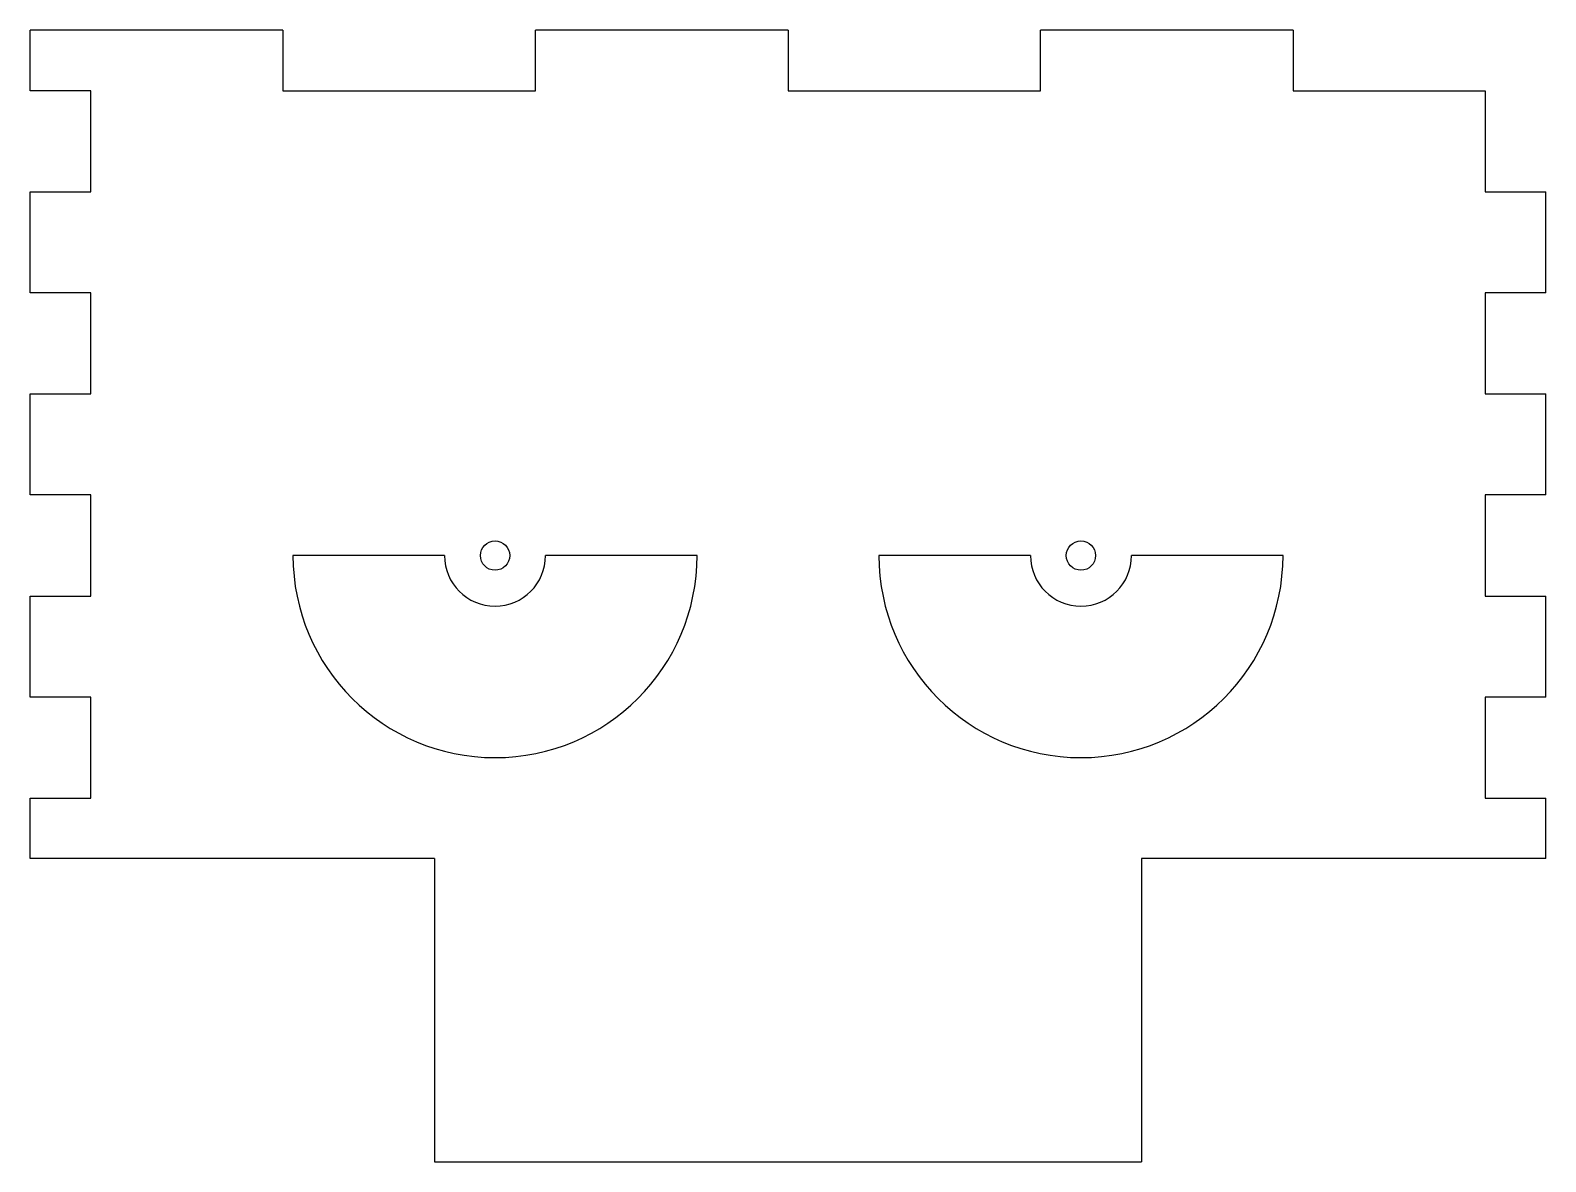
# Model space of a CAD drawing. Header units: millimetres. Extents: x -75 to 75, y -71 to 41.
import ezdxf

# ---------------------------------------------------------------- set-up
doc = ezdxf.new("R2010")
doc.units = ezdxf.units.MM

msp = doc.modelspace()

# ---------------------------------------------------------------- linework, layer by layer
at = {"color": 7, "linetype": 'Continuous', "lineweight": 25}
for p, q in [((-50, 41), (-75, 41)), ((-75, 35), (-75, 41)), ((-50, 41), (-50, 35)), ((0, 41), (-25, 41)), ((-25, 35), (-25, 41)), ((0, 41), (0, 35)), ((50, 41), (25, 41)), ((25, 35), (25, 41)), ((50, 41), (50, 35)), ((-69, 35), (-75, 35)), ((-69, 25), (-69, 35)), ((-50, 35), (-25, 35)), ((0, 35), (25, 35)), ((50, 35), (69, 35)), ((69, 35), (69, 25)), ((-75, 25), (-69, 25)), ((-75, 15), (-75, 25)), ((69, 25), (75, 25)), ((75, 15), (75, 25)), ((-69, 15), (-75, 15)), ((-69, 5), (-69, 15)), ((69, 15), (69, 5)), ((75, 15), (69, 15)), ((-75, 5), (-69, 5)), ((-75, -5), (-75, 5)), ((69, 5), (75, 5)), ((75, -5), (75, 5)), ((-69, -5), (-75, -5)), ((-69, -15), (-69, -5)), ((69, -5), (69, -15)), ((75, -5), (69, -5)), ((-34, -11), (-49, -11)), ((-9, -11), (-24, -11)), ((24, -11), (9, -11)), ((49, -11), (34, -11)), ((-75, -15), (-69, -15)), ((-75, -25), (-75, -15)), ((69, -15), (75, -15)), ((75, -25), (75, -15)), ((-69, -25), (-75, -25)), ((-69, -35), (-69, -25)), ((69, -25), (69, -35)), ((75, -25), (69, -25)), ((-75, -35), (-69, -35)), ((-75, -41), (-75, -35)), ((69, -35), (75, -35)), ((75, -41), (75, -35)), ((-35, -41), (-75, -41)), ((-35, -41), (-35, -71)), ((35, -41), (35, -71)), ((75, -41), (35, -41)), ((-35, -71), (35, -71))]:
    msp.add_line(p, q, dxfattribs=at)
for centre in [(-29, -11), (29, -11)]:
    msp.add_circle(centre, 1.45, dxfattribs=at)
for centre, radius in [((-29, -11), 20), ((-29, -11), 5), ((29, -11), 20), ((29, -11), 5)]:
    msp.add_arc(centre, radius, 180, 0, dxfattribs=at)

doc.saveas('drawing.dxf')
